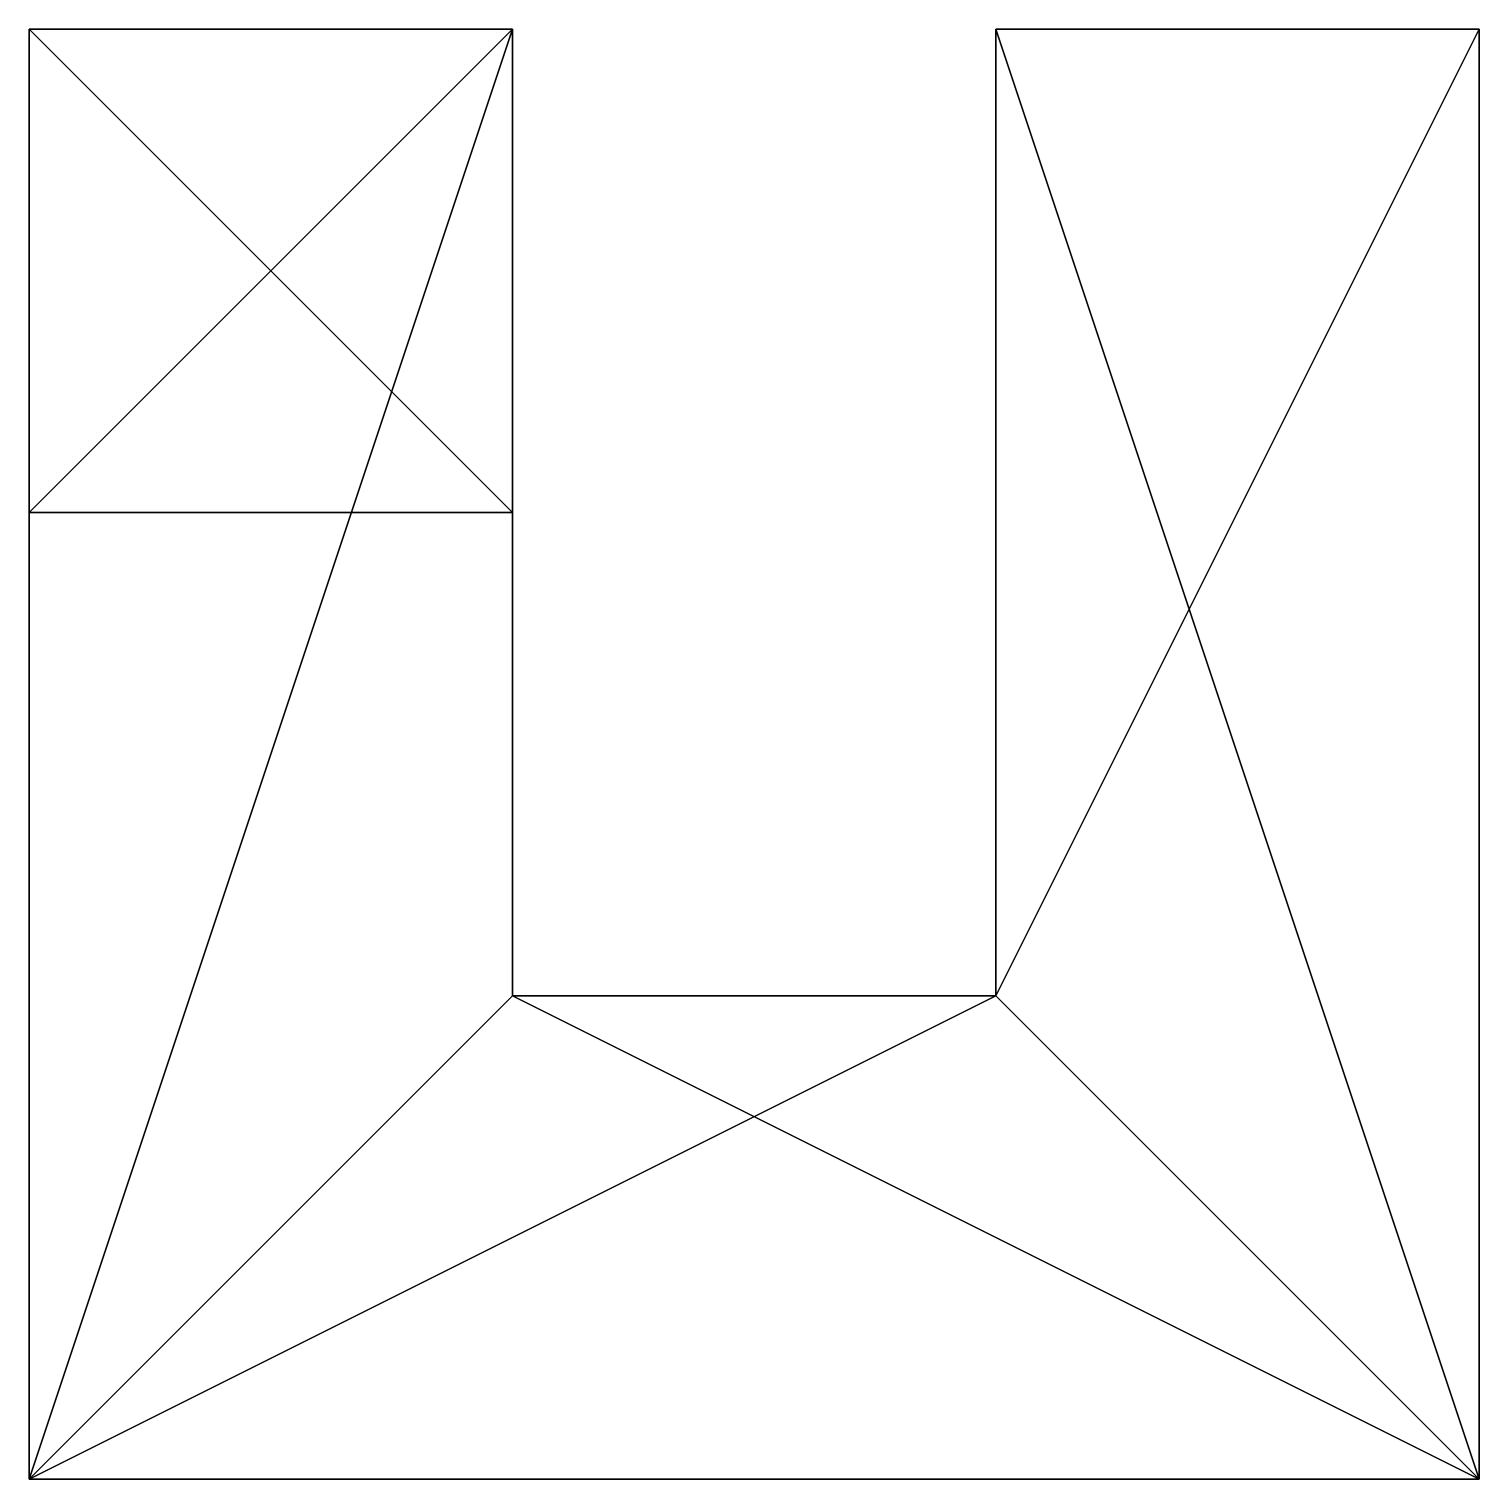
# Model space of a CAD drawing. Extents: x 0 to 3, y 0 to 3.
import ezdxf

# ---------------------------------------------------------------- set-up
doc = ezdxf.new("R2010")
doc.units = 0
doc.layers.get('0').update_dxf_attribs({"linetype": 'CONTINUOUS'})

# ---------------------------------------------------------------- blocks, each defined once
blk = doc.blocks.new('*U6')
at = {"color": 7}
mesh = blk.add_polyface(dxfattribs=at)
corners = [(1, 3), (0, 3), (0, 3, 1), (1, 3, 1), (2, 3, 3), (3, 3, 3), (3, 3), (2, 3), (0, 3, 2), (0, 3, 3), (1, 3, 2), (1, 3, 3)]
mesh.append_faces([[corners[k] for k in face] for face in [(8, 9, 10)]], dxfattribs={"vtx1": -1, "color": 7})
mesh.append_faces([[corners[k] for k in face] for face in [(0, 1, 2), (2, 3, 0), (4, 5, 6), (6, 7, 4), (9, 11, 10)]], dxfattribs={"vtx2": -1, "color": 7})
mesh = blk.add_polyface(dxfattribs=at)
corners = [(1, 1, 3), (3, 0, 3), (2, 1, 3), (0, 0, 3), (1, 3, 3), (2, 3, 3), (3, 3, 3), (0, 3, 3)]
mesh.append_faces([[corners[k] for k in face] for face in [(0, 1, 2)]], dxfattribs={"vtx0": -1, "vtx1": -1, "color": 7})
mesh.append_faces([[corners[k] for k in face] for face in [(0, 3, 1), (1, 5, 2)]], dxfattribs={"vtx0": -1, "vtx2": -1, "color": 7})
mesh.append_faces([[corners[k] for k in face] for face in [(0, 4, 3)]], dxfattribs={"vtx1": -1, "vtx2": -1, "color": 7})
mesh.append_faces([[corners[k] for k in face] for face in [(1, 6, 5), (4, 7, 3)]], dxfattribs={"vtx2": -1, "color": 7})
mesh = blk.add_polyface(dxfattribs=at)
corners = [(0, 0), (0, 2, 2), (0, 2, 1), (0, 0, 3), (0, 3), (0, 3, 1), (0, 3, 2), (0, 3, 3)]
mesh.append_faces([[corners[k] for k in face] for face in [(0, 1, 2), (2, 4, 0), (3, 6, 1)]], dxfattribs={"vtx0": -1, "vtx2": -1, "color": 7})
mesh.append_faces([[corners[k] for k in face] for face in [(0, 3, 1)]], dxfattribs={"vtx1": -1, "vtx2": -1, "color": 7})
mesh.append_faces([[corners[k] for k in face] for face in [(2, 5, 4), (3, 7, 6)]], dxfattribs={"vtx2": -1, "color": 7})
mesh = blk.add_polyface(dxfattribs=at)
corners = [(2, 1), (3, 0), (0, 0), (3, 3), (2, 3), (1, 1), (1, 3), (0, 3)]
mesh.append_faces([[corners[k] for k in face] for face in [(0, 1, 2), (0, 3, 1), (2, 5, 0), (2, 6, 5)]], dxfattribs={"vtx0": -1, "vtx2": -1, "color": 7})
mesh.append_faces([[corners[k] for k in face] for face in [(0, 4, 3), (2, 7, 6)]], dxfattribs={"vtx2": -1, "color": 7})
mesh = blk.add_polyface(dxfattribs=at)
corners = [(1, 3, 2), (0, 3, 2), (0, 2, 2), (1, 2, 2)]
mesh.append_faces([[corners[k] for k in face] for face in [(0, 2, 1), (2, 0, 3)]], dxfattribs={"vtx0": -1, "color": 7})
mesh = blk.add_polyface(dxfattribs=at)
corners = [(0, 2, 1), (0, 3, 1), (1, 2, 1), (1, 3, 1)]
mesh.append_faces([[corners[k] for k in face] for face in [(1, 2, 3)]], dxfattribs={"vtx0": -1, "color": 7})
mesh.append_faces([[corners[k] for k in face] for face in [(0, 2, 1)]], dxfattribs={"vtx1": -1, "color": 7})
mesh = blk.add_polyface(dxfattribs=at)
corners = [(1, 3), (1, 1), (1, 2, 1), (1, 1, 3), (1, 3, 1), (1, 2, 2), (1, 3, 2), (1, 3, 3)]
mesh.append_faces([[corners[k] for k in face] for face in [(2, 0, 4), (3, 6, 7)]], dxfattribs={"vtx0": -1, "color": 7})
mesh.append_faces([[corners[k] for k in face] for face in [(0, 2, 1), (1, 2, 3)]], dxfattribs={"vtx0": -1, "vtx1": -1, "color": 7})
mesh.append_faces([[corners[k] for k in face] for face in [(3, 2, 5), (3, 5, 6)]], dxfattribs={"vtx0": -1, "vtx2": -1, "color": 7})
mesh = blk.add_polyface(dxfattribs=at)
corners = [(2, 1), (2, 3), (2, 1, 3), (2, 3, 3)]
mesh.append_faces([[corners[k] for k in face] for face in [(1, 2, 3)]], dxfattribs={"vtx0": -1, "color": 7})
mesh.append_faces([[corners[k] for k in face] for face in [(0, 2, 1)]], dxfattribs={"vtx1": -1, "color": 7})
mesh = blk.add_polyface(dxfattribs=at)
corners = [(3, 3), (3, 0, 3), (3, 0), (3, 3, 3)]
mesh.append_faces([[corners[k] for k in face] for face in [(0, 1, 2)]], dxfattribs={"vtx0": -1, "color": 7})
mesh.append_faces([[corners[k] for k in face] for face in [(0, 3, 1)]], dxfattribs={"vtx2": -1, "color": 7})
mesh = blk.add_polyface(dxfattribs=at)
corners = [(0, 2, 2), (0, 2, 1), (1, 2, 1), (1, 2, 2)]
mesh.append_faces([[corners[k] for k in face] for face in [(0, 2, 1), (2, 0, 3)]], dxfattribs={"vtx0": -1, "color": 7})
mesh = blk.add_polyface(dxfattribs=at)
corners = [(2, 1, 3), (1, 1), (2, 1), (1, 1, 3)]
mesh.append_faces([[corners[k] for k in face] for face in [(0, 1, 3)]], dxfattribs={"vtx0": -1, "color": 7})
mesh.append_faces([[corners[k] for k in face] for face in [(0, 2, 1)]], dxfattribs={"vtx2": -1, "color": 7})
mesh = blk.add_polyface(dxfattribs=at)
corners = [(3, 0), (3, 0, 3), (0, 0), (0, 0, 3)]
mesh.append_faces([[corners[k] for k in face] for face in [(0, 1, 2)]], dxfattribs={"vtx1": -1, "color": 7})
mesh.append_faces([[corners[k] for k in face] for face in [(1, 3, 2)]], dxfattribs={"vtx2": -1, "color": 7})

msp = doc.modelspace()

# ---------------------------------------------------------------- block references
msp.add_blockref('*U6', (0, 0))

doc.saveas('drawing.dxf')
